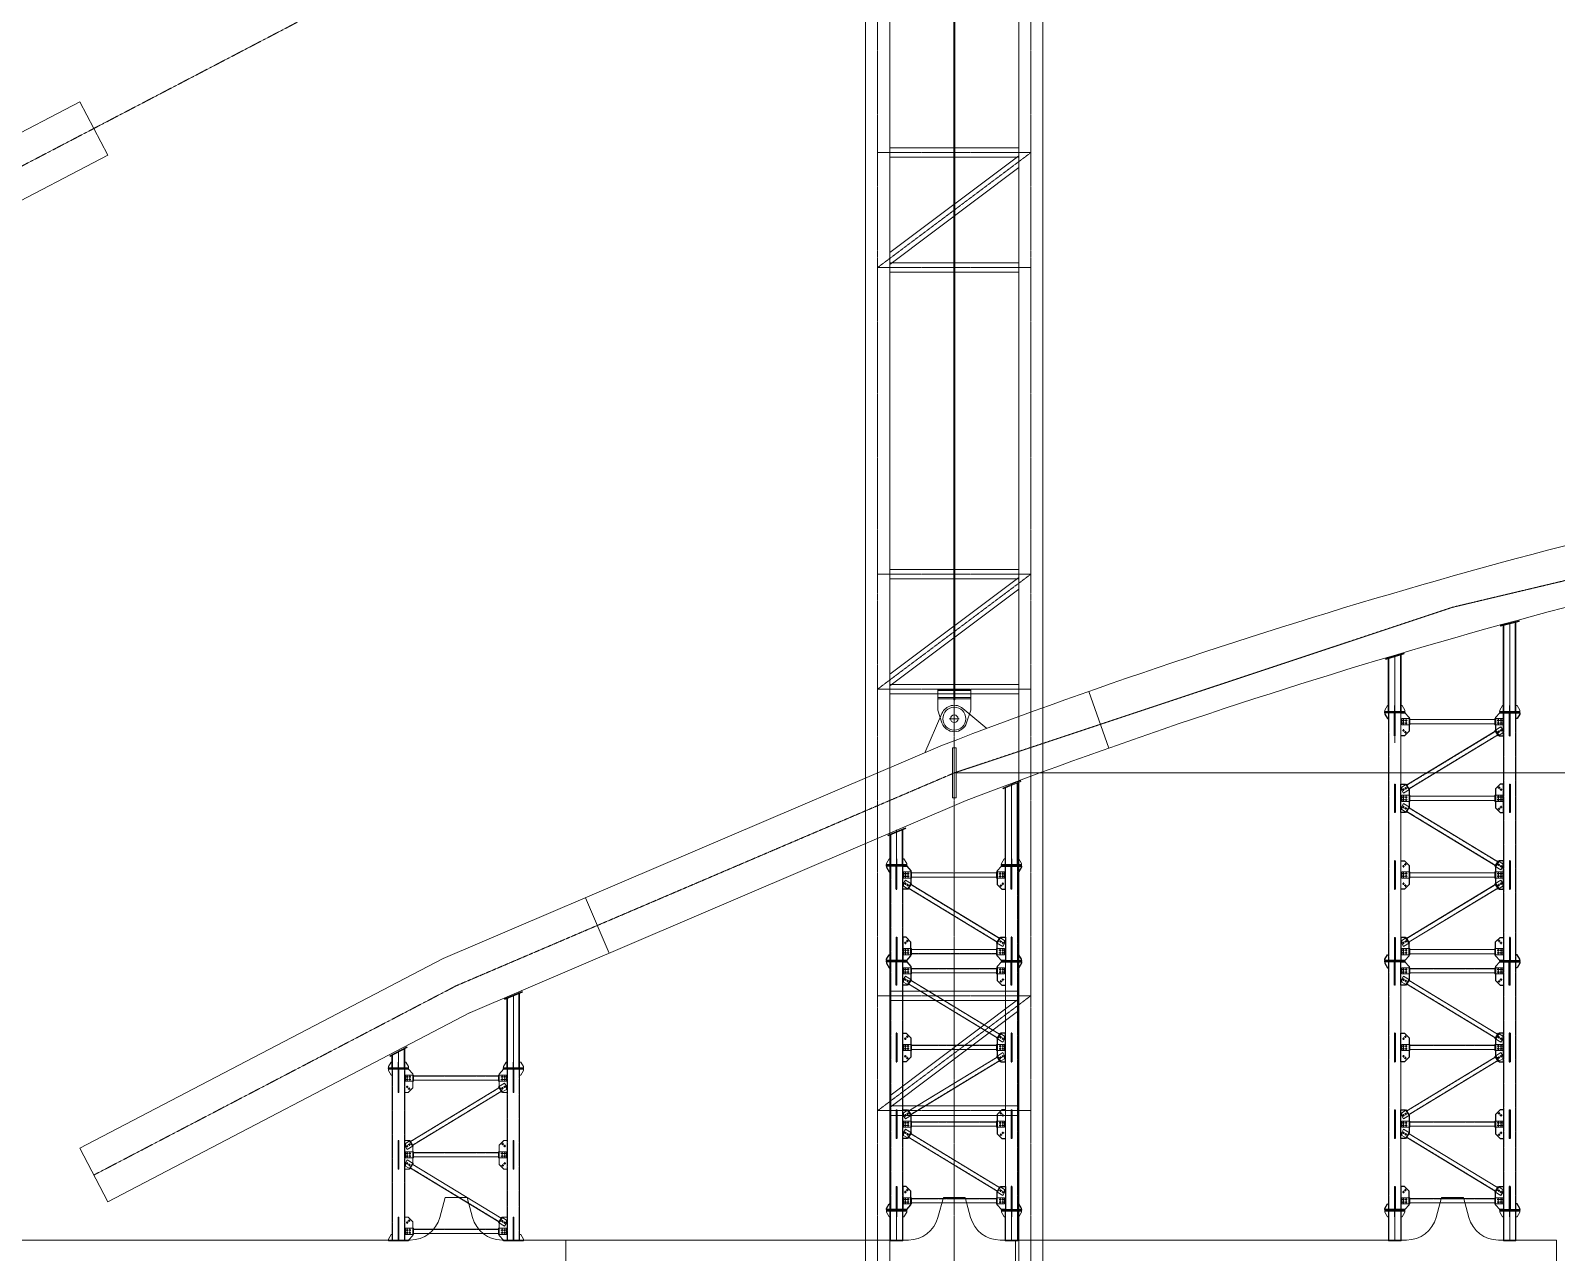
# Model space of a CAD drawing. Extents: x -2876908 to 633791, y -1383861 to 872234.
# Drawn here: x -569928 to -530106, y 765193 to 797078 of the extents above; entities that cross this region are included whole.
import ezdxf

# ---------------------------------------------------------------- set-up
doc = ezdxf.new("R2010")
doc.units = 0
doc.header["$LTSCALE"] = 5
doc.header["$MEASUREMENT"] = 0
for name, pattern in [('ACAD_ISO10W100', [18, 12, -3, 0, -3]), ('CENTER', [2, 1.25, -0.25, 0.25, -0.25]), ('DASHED', [0.75, 0.5, -0.25])]:
    doc.linetypes.add(name, pattern=pattern)
doc.layers.get('0').update_dxf_attribs({"linetype": 'CONTINUOUS', "lineweight": 25})
for name, color, linetype, lineweight in [('2细实线', 5, 'CONTINUOUS', 18), ('3中心线', 6, 'CENTER', 18), ('5标注', 3, 'CONTINUOUS', 15), ('7边界线', 8, 'CONTINUOUS', 15), ('8轮廓线', 4, 'CONTINUOUS', 15), ('DIM', 3, 'CONTINUOUS', 0), ('STGJ_BOLT_THIN', 9, 'CONTINUOUS', 0), ('STXT_XG_END_THIN', 2, 'CONTINUOUS', 0), ('STXT_XG_THIN', 2, 'CONTINUOUS', 0), ('STXT_XG_TNDSH', 6, 'DASHED', 0)]:
    doc.layers.add(name, color=color, linetype=linetype, lineweight=lineweight)
doc.layers.add('M_Prof', color=2, linetype='CONTINUOUS')
doc.layers.add('M_Profx', color=2, linetype='CONTINUOUS')

# ---------------------------------------------------------------- blocks, each defined once
blk = doc.blocks.new('f234w2')
at = {"layer": '7边界线'}
for p, q in [((115419, 3265), (115277, 2741)), ((115419, 3265), (115988, 3265)), ((115988, 3265), (116130, 2741)), ((128419, 3265), (128277, 2741)), ((128419, 3265), (128988, 3265)), ((128988, 3265), (129130, 2741)), ((141419, 3265), (141277, 2741)), ((141419, 3265), (141988, 3265)), ((141988, 3265), (142130, 2741)), ((104300, 2150), (112768, 2150)), ((114505, 2150), (112768, 2150)), ((118566, 2150), (116902, 2150)), ((127107, 2150), (118566, 2150)), ((118566, 2150), (118566, 800)), ((127505, 2150), (127107, 2150)), ((130300, 2150), (129902, 2150)), ((130300, 2150), (138841, 2150)), ((130300, 2150), (130300, 800)), ((138841, 2150), (140505, 2150)), ((142902, 2150), (144418, 2150)), ((144418, 2150), (144418, 800))]:
    blk.add_line(p, q, dxfattribs=at)
for centre, start, end in [((114505, 2950), 270, 344.8249), ((116902, 2950), 195.1751, 270), ((127505, 2950), 270, 344.8249), ((129902, 2950), 195.1751, 270), ((140505, 2950), 270, 344.8249), ((142902, 2950), 195.1751, 270)]:
    blk.add_arc(centre, 800, start, end, dxfattribs=at)
blk = doc.blocks.new('立面图')
at = {"layer": '3中心线'}
for points in [[(37875, -1387), (50875, 9107), (63875, 18366), (76875, 26391), (89875, 33181), (102875, 38737), (115875, 43058), (128875, 46144), (141875, 47996), (154875, 48613), (167875, 47996), (180875, 46144), (193875, 43058), (206875, 38737), (219875, 33181), (232875, 26391), (245875, 18366), (258875, 9107), (271875, -1387)], [(80421, 934), (89875, 5872), (102875, 11428), (115875, 15749), (128875, 18835), (141875, 20687), (154875, 21305), (167875, 20687), (180875, 18835), (193875, 15749), (206875, 11428), (219875, 5872), (229329, 934)]]:
    blk.add_lwpolyline(points, dxfattribs=at)
at = {"layer": '7边界线', "ltscale": 0.1}
for p, q in [((76511, 27088), (80057, 28940)), ((80057, 28940), (80785, 27546)), ((77239, 25694), (80785, 27546)), ((106381, 13551), (106903, 12074)), ((89537, 6583), (102565, 12150)), ((90184, 5150), (103184, 10705)), ((93865, 6722), (93247, 8168)), ((80057, 1631), (89537, 6582)), ((80785, 237), (90239, 5176)), ((80057, 1631), (80785, 237))]:
    blk.add_line(p, q, dxfattribs=at)
for centre, radius, start, end in [((158143, -133281), 155689, 100.89052, 110.91483), ((157765, -131849), 152646, 100.85404, 110.95094)]:
    blk.add_arc(centre, radius, start, end, dxfattribs=at)
at = {"layer": '5标注'}
blk.add_blockref('f234w2', (-25830, -2913), dxfattribs=at)
blk = doc.blocks.new('260m跨提升架')
at = {"layer": '3中心线'}
for p, q in [((-3685, -8072), (-3685, 52996)), ((-1685, -8042), (-1685, 52996)), ((315, -8072), (315, 52996)), ((-3685, 39958), (315, 39958)), ((-3685, 36958), (315, 39958)), ((-3685, 36958), (315, 36958)), ((-3685, 28958), (315, 28958)), ((-3685, 25958), (315, 28958)), ((-3685, 25958), (315, 25958)), ((-3685, 14958), (315, 17958)), ((-3685, 17958), (315, 17958)), ((-3685, 14958), (315, 14958))]:
    blk.add_line(p, q, dxfattribs=at)
at = {"layer": '8轮廓线'}
for p, q in [((-4000, 52916), (-4000, -8042)), ((-3370, 52916), (-3370, -8042)), ((0, 52916), (0, -8042)), ((630, 52916), (630, -8042)), ((-3370, 40080), (0, 40080)), ((-3370, 37347), (0, 39874)), ((-3370, 39835), (0, 39835)), ((-3370, 37041), (0, 39568)), ((-3370, 37080), (0, 37080)), ((-3370, 36835), (0, 36835)), ((-3370, 29080), (0, 29080)), ((-3370, 26347), (0, 28874)), ((-3370, 28835), (0, 28835)), ((-3370, 26041), (0, 28568)), ((-3370, 26080), (0, 26080)), ((-3370, 25835), (0, 25835)), ((-3370, 18080), (0, 18080)), ((-3370, 15347), (0, 17874)), ((-3370, 17835), (0, 17835)), ((-3370, 15041), (0, 17568)), ((-3370, 15080), (0, 15080)), ((-3370, 14835), (0, 14835))]:
    blk.add_line(p, q, dxfattribs=at)
blk = doc.blocks.new('孔')
blk.add_circle((22022, 20887), 13.3)
at = {"layer": 'STGJ_BOLT_THIN'}
for p, q in [((21992, 20887), (22052, 20887)), ((22022, 20917), (22022, 20857))]:
    blk.add_line(p, q, dxfattribs=at)
blk = doc.blocks.new('hsldhflksfdjl')
at = {"color": 5}
for p, q in [((11524943, 547792), (11524943, 548395)), ((11524963, 547792), (11524963, 548395)), ((11524943, 547792), (11524963, 547792)), ((11527943, 546538), (11527943, 545935)), ((11527963, 546538), (11527943, 546538)), ((11527963, 546538), (11527963, 545935))]:
    blk.add_line(p, q, dxfattribs=at)
at = {"color": 241}
for p, q in [((11527943, 547792), (11527943, 548395)), ((11527963, 547792), (11527963, 548395)), ((11527963, 547792), (11527943, 547792)), ((11524943, 546538), (11524943, 545935)), ((11524943, 546538), (11524963, 546538)), ((11524963, 546538), (11524963, 545935))]:
    blk.add_line(p, q, dxfattribs=at)
for p, q in [((11524963, 548213), (11524943, 548213)), ((11524963, 548186), (11524943, 548186)), ((11524963, 548143), (11524943, 548143)), ((11524963, 548116), (11524943, 548116)), ((11524963, 547950), (11524943, 547950)), ((11527943, 548213), (11527963, 548213)), ((11527943, 548186), (11527963, 548186)), ((11527943, 548143), (11527963, 548143)), ((11527943, 548116), (11527963, 548116)), ((11527943, 547950), (11527963, 547950)), ((11524963, 547924), (11524943, 547924)), ((11524963, 547914), (11524943, 547914)), ((11524963, 547887), (11524943, 547887)), ((11527943, 547924), (11527963, 547924)), ((11527943, 547914), (11527963, 547914)), ((11527943, 547887), (11527963, 547887)), ((11524963, 546442), (11524943, 546442)), ((11524963, 546415), (11524943, 546415)), ((11524963, 546405), (11524943, 546405)), ((11524963, 546379), (11524943, 546379)), ((11527943, 546442), (11527963, 546442)), ((11527943, 546415), (11527963, 546415)), ((11527943, 546405), (11527963, 546405)), ((11527943, 546379), (11527963, 546379)), ((11524963, 546213), (11524943, 546213)), ((11524963, 546186), (11524943, 546186)), ((11524963, 546143), (11524943, 546143)), ((11524963, 546116), (11524943, 546116)), ((11527943, 546213), (11527963, 546213)), ((11527943, 546186), (11527963, 546186)), ((11527943, 546143), (11527963, 546143)), ((11527943, 546116), (11527963, 546116))]:
    blk.add_line(p, q)
at = {"color": 6}
for points in [[(11524691, 548415), (11525216, 548415), (11525216, 548395), (11524691, 548395)], [(11528216, 548415), (11527691, 548415), (11527691, 548395), (11528216, 548395)], [(11524691, 545915), (11525216, 545915), (11525216, 545935), (11524691, 545935)], [(11528216, 545915), (11527691, 545915), (11527691, 545935), (11528216, 545935)]]:
    blk.add_lwpolyline(points, close=True, dxfattribs=at)
for points in [[(11524691, 548395), (11524691, 548365), (11524761, 548245), (11524791, 548245)], [(11524691, 548395), (11524691, 548365), (11524761, 548245), (11524791, 548245)], [(11528216, 548395), (11528216, 548365), (11528146, 548245), (11528116, 548245)], [(11528216, 548395), (11528216, 548365), (11528146, 548245), (11528116, 548245)], [(11524691, 545935), (11524691, 545965), (11524761, 546085), (11524791, 546085)], [(11524691, 545935), (11524691, 545965), (11524761, 546085), (11524791, 546085)], [(11528216, 545935), (11528216, 545965), (11528146, 546085), (11528116, 546085)], [(11528216, 545935), (11528216, 545965), (11528146, 546085), (11528116, 546085)]]:
    blk.add_lwpolyline(points, dxfattribs=at)
at = {"color": 241}
for points in [[(11525116, 547792), (11525116, 548395), (11525216, 548395), (11525326, 548275), (11525326, 547945), (11525233, 547792), (11525116, 547792)], [(11527791, 546538), (11527791, 545935), (11527691, 545935), (11527580, 546055), (11527580, 546384), (11527674, 546538), (11527791, 546538)]]:
    blk.add_lwpolyline(points, dxfattribs=at)
at = {"color": 5}
for points in [[(11527791, 547792), (11527791, 548395), (11527691, 548395), (11527580, 548275), (11527580, 547913), (11527701, 547792), (11527791, 547792)], [(11525116, 546538), (11525116, 545935), (11525216, 545935), (11525326, 546055), (11525326, 546416), (11525205, 546538), (11525116, 546538)]]:
    blk.add_lwpolyline(points, dxfattribs=at)
at = {"layer": 'STXT_XG_END_THIN'}
for p, q in [((11524791, 548395), (11525116, 548395)), ((11528116, 548395), (11527791, 548395)), ((11524791, 545935), (11525116, 545935)), ((11528116, 545935), (11527791, 545935))]:
    blk.add_line(p, q, dxfattribs=at)
at = {"layer": 'STXT_XG_END_THIN', "color": 3}
for p, q in [((11525136, 548245), (11525136, 548085)), ((11525136, 548085), (11525346, 548085)), ((11527771, 548085), (11527771, 548245)), ((11525136, 546245), (11525136, 546085)), ((11525136, 546085), (11525346, 546085)), ((11527771, 546085), (11527771, 546245))]:
    blk.add_line(p, q, dxfattribs=at)
at = {"layer": 'STXT_XG_THIN', "color": 2}
for p, q in [((11524791, 548395), (11524791, 545935)), ((11525116, 548395), (11525116, 545935)), ((11527791, 545935), (11527791, 548395)), ((11528116, 545935), (11528116, 548395))]:
    blk.add_line(p, q, dxfattribs=at)
at = {"layer": 'STXT_XG_THIN', "color": 3}
for p, q in [((11525346, 548245), (11525136, 548245)), ((11525336, 548245), (11525336, 548085)), ((11525346, 548245), (11525346, 548085)), ((11527560, 548222), (11525346, 548222)), ((11527560, 548108), (11525346, 548108)), ((11527560, 548245), (11527560, 548085)), ((11527771, 548245), (11527560, 548245)), ((11527771, 548085), (11527560, 548085)), ((11527570, 548245), (11527570, 548085)), ((11525346, 546245), (11525136, 546245)), ((11525336, 546245), (11525336, 546085)), ((11525346, 546245), (11525346, 546085)), ((11527560, 546222), (11525346, 546222)), ((11527560, 546108), (11525346, 546108)), ((11527560, 546245), (11527560, 546085)), ((11527771, 546245), (11527560, 546245)), ((11527771, 546085), (11527560, 546085)), ((11527570, 546245), (11527570, 546085))]:
    blk.add_line(p, q, dxfattribs=at)
at = {"layer": 'STXT_XG_THIN', "color": 241}
for p, q in [((11525136, 547950), (11525184, 548029)), ((11525136, 547950), (11525136, 547871)), ((11525342, 547933), (11525184, 548029)), ((11525136, 547871), (11525259, 547796)), ((11525333, 547938), (11525250, 547801)), ((11525342, 547933), (11525259, 547796)), ((11527576, 546416), (11525271, 547816)), ((11527636, 546514), (11525330, 547913)), ((11527647, 546533), (11527564, 546396)), ((11527564, 546396), (11527723, 546300)), ((11527656, 546528), (11527573, 546391)), ((11527771, 546458), (11527647, 546533)), ((11527771, 546380), (11527723, 546300)), ((11527771, 546380), (11527771, 546458))]:
    blk.add_line(p, q, dxfattribs=at)
at = {"layer": 'STXT_XG_TNDSH', "color": 2}
for p, q in [((11524799, 548395), (11524799, 545935)), ((11525108, 548395), (11525108, 545935)), ((11527799, 545935), (11527799, 548395)), ((11528108, 545935), (11528108, 548395))]:
    blk.add_line(p, q, dxfattribs=at)
at = {"layer": 'STXT_XG_TNDSH', "color": 3}
for p, q in [((11527560, 548218), (11525346, 548218)), ((11527560, 548112), (11525346, 548112)), ((11527560, 546218), (11525346, 546218)), ((11527560, 546112), (11525346, 546112))]:
    blk.add_line(p, q, dxfattribs=at)
at = {"layer": 'STXT_XG_TNDSH', "color": 241}
for p, q in [((11527578, 546419), (11525273, 547819)), ((11527633, 546510), (11525328, 547910))]:
    blk.add_line(p, q, dxfattribs=at)
for p in [(11503159, 527312), (11503159, 527242), (11503159, 527050), (11503229, 527312), (11503229, 527242), (11503219, 527013)]:
    blk.add_blockref('孔', p)
at = {"xscale": -1}
for p in [(11549677, 527312), (11549677, 527242), (11549747, 527312), (11549747, 527242), (11549747, 527050), (11549698, 527000)]:
    blk.add_blockref('孔', p, dxfattribs=at)
at = {"xscale": -1, "rotation": 180}
for p in [(11503159, 567280), (11503208, 567329), (11503159, 567087), (11503159, 567017), (11503229, 567087), (11503229, 567017)]:
    blk.add_blockref('孔', p, dxfattribs=at)
at = {"rotation": 180}
for p in [(11549688, 567316), (11549747, 567280), (11549677, 567087), (11549677, 567017), (11549747, 567087), (11549747, 567017)]:
    blk.add_blockref('孔', p, dxfattribs=at)
blk = doc.blocks.new('flhdasdhfksfdjl')
at = {"color": 241}
for p, q in [((11534671, 549419), (11534671, 550022)), ((11534691, 549419), (11534691, 550022)), ((11534671, 549419), (11534691, 549419)), ((11537671, 548165), (11537671, 547419)), ((11537671, 548165), (11537691, 548165)), ((11537691, 548165), (11537691, 547419)), ((11537691, 547419), (11537671, 547419)), ((11534671, 546165), (11534671, 545562)), ((11534671, 546165), (11534691, 546165)), ((11534691, 546165), (11534691, 545562))]:
    blk.add_line(p, q, dxfattribs=at)
at = {"color": 5}
for p, q in [((11537671, 549419), (11537671, 550022)), ((11537691, 549419), (11537691, 550022)), ((11537671, 549419), (11537691, 549419)), ((11534671, 548165), (11534671, 547419)), ((11534671, 548165), (11534691, 548165)), ((11534691, 548165), (11534691, 547419)), ((11534691, 547419), (11534671, 547419)), ((11537671, 546165), (11537671, 545562)), ((11537671, 546165), (11537691, 546165)), ((11537691, 546165), (11537691, 545562))]:
    blk.add_line(p, q, dxfattribs=at)
for p, q in [((11534691, 549840), (11534671, 549840)), ((11534691, 549813), (11534671, 549813)), ((11534691, 549770), (11534671, 549770)), ((11534691, 549743), (11534671, 549743)), ((11534691, 549578), (11534671, 549578)), ((11534691, 549551), (11534671, 549551)), ((11534691, 549541), (11534671, 549541)), ((11537691, 549840), (11537671, 549840)), ((11537691, 549813), (11537671, 549813)), ((11537691, 549770), (11537671, 549770)), ((11537691, 549743), (11537671, 549743)), ((11537691, 549578), (11537671, 549578)), ((11537691, 549551), (11537671, 549551)), ((11537691, 549541), (11537671, 549541)), ((11534691, 549515), (11534671, 549515)), ((11537691, 549515), (11537671, 549515)), ((11534691, 548069), (11534671, 548069)), ((11534691, 548042), (11534671, 548042)), ((11534691, 548033), (11534671, 548033)), ((11534691, 548006), (11534671, 548006)), ((11537691, 548069), (11537671, 548069)), ((11537691, 548042), (11537671, 548042)), ((11537691, 548033), (11537671, 548033)), ((11537691, 548006), (11537671, 548006)), ((11534691, 547840), (11534671, 547840)), ((11534691, 547813), (11534671, 547813)), ((11534691, 547770), (11534671, 547770)), ((11534691, 547743), (11534671, 547743)), ((11534691, 547564), (11534671, 547564)), ((11537691, 547840), (11537671, 547840)), ((11537691, 547813), (11537671, 547813)), ((11537691, 547770), (11537671, 547770)), ((11537691, 547743), (11537671, 547743)), ((11537691, 547564), (11537671, 547564)), ((11534691, 547528), (11534671, 547528)), ((11537691, 547528), (11537671, 547528)), ((11534691, 546069), (11534671, 546069)), ((11534691, 546042), (11534671, 546042)), ((11534691, 546033), (11534671, 546033)), ((11534691, 546006), (11534671, 546006)), ((11537691, 546069), (11537671, 546069)), ((11537691, 546042), (11537671, 546042)), ((11537691, 546033), (11537671, 546033)), ((11537691, 546006), (11537671, 546006)), ((11534691, 545840), (11534671, 545840)), ((11534691, 545813), (11534671, 545813)), ((11534691, 545770), (11534671, 545770)), ((11534691, 545743), (11534671, 545743)), ((11537691, 545840), (11537671, 545840)), ((11537691, 545813), (11537671, 545813)), ((11537691, 545770), (11537671, 545770)), ((11537691, 545743), (11537671, 545743))]:
    blk.add_line(p, q)
at = {"color": 6}
for points in [[(11534418, 550042), (11534943, 550042), (11534943, 550022), (11534418, 550022)], [(11537943, 550042), (11537418, 550042), (11537418, 550022), (11537943, 550022)], [(11534418, 545542), (11534943, 545542), (11534943, 545562), (11534418, 545562)], [(11537943, 545542), (11537418, 545542), (11537418, 545562), (11537943, 545562)]]:
    blk.add_lwpolyline(points, close=True, dxfattribs=at)
for points in [[(11534418, 550022), (11534418, 549992), (11534488, 549872), (11534518, 549872)], [(11534418, 550022), (11534418, 549992), (11534488, 549872), (11534518, 549872)], [(11537943, 550022), (11537943, 549992), (11537873, 549872), (11537843, 549872)], [(11537943, 550022), (11537943, 549992), (11537873, 549872), (11537843, 549872)], [(11534418, 545562), (11534418, 545592), (11534488, 545712), (11534518, 545712)], [(11534418, 545562), (11534418, 545592), (11534488, 545712), (11534518, 545712)], [(11537943, 545562), (11537943, 545592), (11537873, 545712), (11537843, 545712)], [(11537943, 545562), (11537943, 545592), (11537873, 545712), (11537843, 545712)]]:
    blk.add_lwpolyline(points, dxfattribs=at)
at = {"color": 5}
for points in [[(11534843, 550022), (11534943, 550022), (11535054, 549902), (11535054, 549540), (11534932, 549419), (11534843, 549419)], [(11537518, 548165), (11537429, 548165), (11537308, 548043), (11537308, 547540), (11537429, 547419), (11537518, 547419)], [(11534843, 546165), (11534843, 545562), (11534943, 545562), (11535054, 545682), (11535054, 546043), (11534932, 546165), (11534843, 546165)]]:
    blk.add_lwpolyline(points, dxfattribs=at)
at = {"color": 241}
for points in [[(11537518, 550022), (11537418, 550022), (11537308, 549897), (11537308, 549572), (11537401, 549419), (11537518, 549419), (11537518, 550022)], [(11534843, 548165), (11534960, 548165), (11535054, 548011), (11535054, 547572), (11534960, 547419), (11534843, 547419), (11534843, 548165)], [(11537518, 546165), (11537518, 545562), (11537418, 545562), (11537308, 545687), (11537308, 546011), (11537401, 546165), (11537518, 546165)]]:
    blk.add_lwpolyline(points, dxfattribs=at)
at = {"layer": 'DIM'}
for p, q in [((11534843, 545997), (11534843, 546449)), ((11537518, 546210), (11537518, 546547))]:
    blk.add_line(p, q, dxfattribs=at)
at = {"layer": 'STXT_XG_END_THIN'}
for p, q in [((11534518, 550022), (11534843, 550022)), ((11537843, 550022), (11537518, 550022)), ((11534518, 545562), (11534843, 545562)), ((11537843, 545562), (11537518, 545562))]:
    blk.add_line(p, q, dxfattribs=at)
at = {"layer": 'STXT_XG_END_THIN', "color": 3}
for p, q in [((11534863, 549872), (11534863, 549712)), ((11534863, 549712), (11535074, 549712)), ((11537498, 549712), (11537498, 549872)), ((11534863, 547872), (11534863, 547712)), ((11534863, 547712), (11535074, 547712)), ((11537498, 547712), (11537498, 547872)), ((11534863, 545872), (11534863, 545712)), ((11534863, 545712), (11535074, 545712)), ((11537498, 545712), (11537498, 545872))]:
    blk.add_line(p, q, dxfattribs=at)
at = {"layer": 'STXT_XG_THIN', "color": 2}
for p, q in [((11534518, 550022), (11534518, 545562)), ((11534843, 550022), (11534843, 545562)), ((11537518, 545562), (11537518, 550022)), ((11537843, 545562), (11537843, 550022))]:
    blk.add_line(p, q, dxfattribs=at)
at = {"layer": 'STXT_XG_THIN', "color": 3}
for p, q in [((11535074, 549872), (11534863, 549872)), ((11535064, 549872), (11535064, 549712)), ((11535074, 549872), (11535074, 549712)), ((11537288, 549849), (11535074, 549849)), ((11537288, 549735), (11535074, 549735)), ((11537288, 549872), (11537288, 549712)), ((11537498, 549872), (11537288, 549872)), ((11537498, 549712), (11537288, 549712)), ((11537298, 549872), (11537298, 549712)), ((11535074, 547872), (11534863, 547872)), ((11535064, 547872), (11535064, 547712)), ((11535074, 547872), (11535074, 547712)), ((11537288, 547849), (11535074, 547849)), ((11537288, 547735), (11535074, 547735)), ((11537288, 547872), (11537288, 547712)), ((11537498, 547872), (11537288, 547872)), ((11537498, 547712), (11537288, 547712)), ((11537298, 547872), (11537298, 547712)), ((11535074, 545872), (11534863, 545872)), ((11535064, 545872), (11535064, 545712)), ((11535074, 545872), (11535074, 545712)), ((11537288, 545849), (11535074, 545849)), ((11537288, 545735), (11535074, 545735)), ((11537288, 545872), (11537288, 545712)), ((11537498, 545872), (11537288, 545872)), ((11537498, 545712), (11537288, 545712)), ((11537298, 545872), (11537298, 545712))]:
    blk.add_line(p, q, dxfattribs=at)
at = {"layer": 'STXT_XG_THIN', "color": 241}
for p, q in [((11537304, 549540), (11534998, 548141)), ((11537292, 549560), (11537450, 549656)), ((11537375, 549423), (11537292, 549560)), ((11537383, 549428), (11537300, 549565)), ((11537498, 549577), (11537450, 549656)), ((11537498, 549577), (11537498, 549498)), ((11537363, 549443), (11535057, 548043)), ((11537498, 549498), (11537375, 549423)), ((11534863, 548085), (11534986, 548160)), ((11534863, 548007), (11534863, 548085)), ((11534863, 548007), (11534911, 547927)), ((11535069, 548023), (11534911, 547927)), ((11535061, 548018), (11534978, 548155)), ((11535069, 548023), (11534986, 548160)), ((11534863, 547577), (11534911, 547656)), ((11534863, 547577), (11534863, 547498)), ((11535069, 547560), (11534911, 547656)), ((11535061, 547565), (11534978, 547428)), ((11535069, 547560), (11534986, 547423)), ((11534863, 547498), (11534986, 547423)), ((11537304, 546043), (11534998, 547443)), ((11537363, 546141), (11535057, 547540)), ((11537375, 546160), (11537292, 546023)), ((11537292, 546023), (11537450, 545927)), ((11537383, 546155), (11537300, 546018)), ((11537498, 546085), (11537375, 546160)), ((11537498, 546007), (11537450, 545927)), ((11537498, 546007), (11537498, 546085))]:
    blk.add_line(p, q, dxfattribs=at)
at = {"layer": 'STXT_XG_TNDSH', "color": 2}
for p, q in [((11534526, 550022), (11534526, 545562)), ((11534835, 550022), (11534835, 545562)), ((11537526, 545562), (11537526, 550022)), ((11537835, 545562), (11537835, 550022))]:
    blk.add_line(p, q, dxfattribs=at)
at = {"layer": 'STXT_XG_TNDSH', "color": 241}
for p, q in [((11537306, 549537), (11535000, 548137)), ((11537361, 549446), (11535055, 548047)), ((11537306, 546047), (11535000, 547446)), ((11537361, 546137), (11535055, 547537))]:
    blk.add_line(p, q, dxfattribs=at)
at = {"layer": 'STXT_XG_TNDSH', "color": 3}
for p, q in [((11537288, 549845), (11535074, 549845)), ((11537288, 549739), (11535074, 549739)), ((11537288, 547845), (11535074, 547845)), ((11537288, 547739), (11535074, 547739)), ((11537288, 545845), (11535074, 545845)), ((11537288, 545739), (11535074, 545739))]:
    blk.add_line(p, q, dxfattribs=at)
for p in [(11512886, 528939), (11512886, 528869), (11512886, 528677), (11512936, 528627), (11512956, 528939), (11512956, 528869), (11512886, 526939), (11512886, 526869), (11512886, 526677), (11512946, 526640), (11512956, 526939), (11512956, 526869)]:
    blk.add_blockref('孔', p)
at = {"xscale": -1}
for p in [(11559405, 528939), (11559405, 528869), (11559415, 528640), (11559475, 528939), (11559475, 528869), (11559475, 528677), (11559405, 526939), (11559405, 526869), (11559425, 526627), (11559475, 526939), (11559475, 526869), (11559475, 526677)]:
    blk.add_blockref('孔', p, dxfattribs=at)
at = {"xscale": -1, "rotation": 180}
for p in [(11512886, 568907), (11512946, 568943), (11512886, 566907), (11512936, 566956), (11512886, 566714), (11512886, 566644), (11512956, 566714), (11512956, 566644)]:
    blk.add_blockref('孔', p, dxfattribs=at)
at = {"rotation": 180}
for p in [(11559425, 568956), (11559475, 568907), (11559415, 566943), (11559475, 566907), (11559405, 566714), (11559405, 566644), (11559475, 566714), (11559475, 566644)]:
    blk.add_blockref('孔', p, dxfattribs=at)
blk = doc.blocks.new('6.5M11')
at = {"color": 5}
for p, q in [((128499, 27955), (128499, 28558)), ((128519, 27955), (128519, 28558)), ((128519, 27955), (128499, 27955)), ((128499, 24701), (128499, 23955)), ((128499, 24701), (128519, 24701)), ((128519, 24701), (128519, 23955)), ((128519, 23955), (128499, 23955))]:
    blk.add_line(p, q, dxfattribs=at)
for p, q in [((128499, 28377), (128519, 28377)), ((128499, 28350), (128519, 28350)), ((128499, 28307), (128519, 28307)), ((128499, 28280), (128519, 28280)), ((128499, 28114), (128519, 28114)), ((128499, 28088), (128519, 28088)), ((128499, 28078), (128519, 28078)), ((128499, 28051), (128519, 28051)), ((128499, 26605), (128519, 26605)), ((128499, 26579), (128519, 26579)), ((128499, 26569), (128519, 26569)), ((128499, 26543), (128519, 26543)), ((128499, 26377), (128519, 26377)), ((128499, 26350), (128519, 26350)), ((128499, 26307), (128519, 26307)), ((128499, 26280), (128519, 26280)), ((128499, 26101), (128519, 26101)), ((128499, 26065), (128519, 26065)), ((128519, 24605), (128499, 24605)), ((128519, 24579), (128499, 24579)), ((128519, 24569), (128499, 24569)), ((128519, 24543), (128499, 24543)), ((128519, 24377), (128499, 24377)), ((128519, 24350), (128499, 24350)), ((128519, 24307), (128499, 24307)), ((128519, 24280), (128499, 24280)), ((128519, 24101), (128499, 24101)), ((128519, 24065), (128499, 24065)), ((128519, 22605), (128499, 22605)), ((128519, 22579), (128499, 22579)), ((128519, 22569), (128499, 22569)), ((128519, 22543), (128499, 22543)), ((128519, 22377), (128499, 22377)), ((128519, 22350), (128499, 22350)), ((128519, 22307), (128499, 22307)), ((128519, 22280), (128499, 22280))]:
    blk.add_line(p, q)
at = {"color": 241}
for p, q in [((128499, 26701), (128499, 25955)), ((128519, 26701), (128499, 26701)), ((128519, 26701), (128519, 25955)), ((128499, 25955), (128519, 25955)), ((128499, 22701), (128499, 22093)), ((128499, 22701), (128519, 22701)), ((128519, 22701), (128519, 22093))]:
    blk.add_line(p, q, dxfattribs=at)
at = {"color": 6}
for points in [[(128247, 28578), (128772, 28578), (128772, 28558), (128247, 28558)], [(128247, 22078), (128772, 22078), (128772, 22098), (128247, 22098)]]:
    blk.add_lwpolyline(points, close=True, dxfattribs=at)
for points in [[(128247, 28558), (128247, 28528), (128317, 28408), (128347, 28408)], [(128247, 28558), (128247, 28528), (128317, 28408), (128347, 28408)], [(128247, 22098), (128247, 22128), (128317, 22248), (128347, 22248)], [(128247, 22098), (128247, 22128), (128317, 22248), (128347, 22248)]]:
    blk.add_lwpolyline(points, dxfattribs=at)
at = {"color": 241}
for points in [[(128672, 28558), (128772, 28558), (128882, 28438), (128882, 28109), (128789, 27955), (128672, 27955), (128672, 28558)], [(128672, 24701), (128789, 24701), (128882, 24548), (128882, 24109), (128789, 23955), (128672, 23955), (128672, 24701)]]:
    blk.add_lwpolyline(points, dxfattribs=at)
at = {"color": 5}
for points in [[(128672, 26701), (128761, 26701), (128882, 26580), (128882, 26077), (128761, 25955), (128672, 25955), (128672, 26701)], [(128672, 22701), (128672, 22098), (128772, 22098), (128882, 22218), (128882, 22580), (128761, 22701), (128672, 22701)]]:
    blk.add_lwpolyline(points, dxfattribs=at)
at = {"layer": 'STXT_XG_END_THIN'}
for p, q in [((128347, 28558), (128672, 28558)), ((128347, 22098), (128672, 22098))]:
    blk.add_line(p, q, dxfattribs=at)
at = {"layer": 'STXT_XG_THIN', "color": 2}
for p, q in [((128347, 28558), (128347, 22098)), ((128672, 28558), (128672, 22098))]:
    blk.add_line(p, q, dxfattribs=at)
at = {"layer": 'STXT_XG_TNDSH', "color": 2}
for p, q in [((128355, 28558), (128355, 22098)), ((128664, 28558), (128664, 22098))]:
    blk.add_line(p, q, dxfattribs=at)
for p in [(106715, 7476), (106715, 7406), (106785, 7476), (106785, 7406), (106715, 7213), (106775, 7177), (106715, 5476), (106715, 5406), (106785, 5476), (106785, 5406), (106715, 5213), (106765, 5164), (106715, 3476), (106715, 3406), (106785, 3476), (106785, 3406), (106715, 3213), (106775, 3177)]:
    blk.add_blockref('孔', p)
at = {"xscale": -1, "rotation": 180}
for p in [(106715, 47443), (106715, 47251), (106715, 47181), (106765, 47493), (106785, 47251), (106785, 47181), (106715, 45443), (106775, 45480), (106715, 43443), (106715, 43251), (106715, 43181), (106765, 43493), (106785, 43251), (106785, 43181)]:
    blk.add_blockref('孔', p, dxfattribs=at)
blk = doc.blocks.new('6.5M222')
at = {"color": 241}
for p, q in [((130499, 27955), (130499, 28558)), ((130519, 27955), (130519, 28558)), ((130519, 27955), (130499, 27955)), ((130499, 24701), (130499, 23955)), ((130499, 24701), (130519, 24701)), ((130519, 24701), (130519, 23955)), ((130519, 23955), (130499, 23955))]:
    blk.add_line(p, q, dxfattribs=at)
for p, q in [((130499, 28377), (130519, 28377)), ((130499, 28350), (130519, 28350)), ((130499, 28307), (130519, 28307)), ((130499, 28280), (130519, 28280)), ((130499, 28114), (130519, 28114)), ((130499, 28088), (130519, 28088)), ((130499, 28078), (130519, 28078)), ((130499, 28051), (130519, 28051)), ((130499, 26605), (130519, 26605)), ((130499, 26579), (130519, 26579)), ((130499, 26569), (130519, 26569)), ((130499, 26543), (130519, 26543)), ((130499, 26377), (130519, 26377)), ((130499, 26350), (130519, 26350)), ((130499, 26307), (130519, 26307)), ((130499, 26280), (130519, 26280)), ((130499, 26101), (130519, 26101)), ((130499, 26065), (130519, 26065)), ((130519, 24605), (130499, 24605)), ((130519, 24579), (130499, 24579)), ((130519, 24569), (130499, 24569)), ((130519, 24543), (130499, 24543)), ((130519, 24377), (130499, 24377)), ((130519, 24350), (130499, 24350)), ((130519, 24307), (130499, 24307)), ((130519, 24280), (130499, 24280)), ((130519, 24101), (130499, 24101)), ((130519, 24065), (130499, 24065)), ((130499, 22605), (130519, 22605)), ((130499, 22579), (130519, 22579)), ((130499, 22569), (130519, 22569)), ((130499, 22543), (130519, 22543)), ((130499, 22377), (130519, 22377)), ((130499, 22350), (130519, 22350)), ((130499, 22307), (130519, 22307)), ((130499, 22280), (130519, 22280))]:
    blk.add_line(p, q)
at = {"color": 5}
for p, q in [((130499, 26701), (130499, 25955)), ((130519, 26701), (130499, 26701)), ((130519, 26701), (130519, 25955)), ((130499, 25955), (130519, 25955)), ((130499, 22701), (130499, 22098)), ((130519, 22701), (130499, 22701)), ((130519, 22701), (130519, 22098))]:
    blk.add_line(p, q, dxfattribs=at)
for points in [[(130347, 28558), (130247, 28558), (130137, 28438), (130137, 28077), (130258, 27955), (130347, 27955)], [(130347, 24701), (130258, 24701), (130137, 24580), (130137, 24077), (130258, 23955), (130347, 23955)]]:
    blk.add_lwpolyline(points, dxfattribs=at)
at = {"color": 6}
for points in [[(130772, 28578), (130247, 28578), (130247, 28558), (130772, 28558)], [(130772, 22078), (130247, 22078), (130247, 22098), (130772, 22098)]]:
    blk.add_lwpolyline(points, close=True, dxfattribs=at)
for points in [[(130772, 28558), (130772, 28528), (130702, 28408), (130672, 28408)], [(130772, 28558), (130772, 28528), (130702, 28408), (130672, 28408)], [(130772, 22098), (130772, 22128), (130702, 22248), (130672, 22248)], [(130772, 22098), (130772, 22128), (130702, 22248), (130672, 22248)]]:
    blk.add_lwpolyline(points, dxfattribs=at)
at = {"color": 241}
for points in [[(130347, 26701), (130230, 26701), (130137, 26548), (130137, 26109), (130230, 25955), (130347, 25955), (130347, 26701)], [(130347, 22701), (130347, 22098), (130247, 22098), (130137, 22218), (130137, 22548), (130230, 22701), (130347, 22701)]]:
    blk.add_lwpolyline(points, dxfattribs=at)
at = {"layer": 'STXT_XG_END_THIN'}
for p, q in [((130672, 28558), (130347, 28558)), ((130672, 22098), (130347, 22098))]:
    blk.add_line(p, q, dxfattribs=at)
at = {"layer": 'STXT_XG_THIN', "color": 2}
for p, q in [((130347, 22098), (130347, 28558)), ((130672, 22098), (130672, 28558))]:
    blk.add_line(p, q, dxfattribs=at)
at = {"layer": 'STXT_XG_TNDSH', "color": 2}
for p, q in [((130355, 22098), (130355, 28558)), ((130664, 22098), (130664, 28558))]:
    blk.add_line(p, q, dxfattribs=at)
at = {"xscale": -1}
for p in [(152234, 7476), (152234, 7406), (152304, 7476), (152304, 7406), (152254, 7164), (152304, 7213), (152234, 5476), (152234, 5406), (152304, 5476), (152304, 5406), (152244, 5177), (152304, 5213), (152234, 3476), (152234, 3406), (152304, 3476), (152304, 3406), (152254, 3164), (152304, 3213)]:
    blk.add_blockref('孔', p, dxfattribs=at)
at = {"rotation": 180}
for p in [(152244, 47480), (152304, 47443), (152254, 45493), (152304, 45443), (152234, 43251), (152234, 43181), (152244, 43480), (152304, 43443), (152304, 43251), (152304, 43181)]:
    blk.add_blockref('孔', p, dxfattribs=at)
blk = doc.blocks.new('sahdlfhaskfhkjs')
at = {"layer": 'STXT_XG_END_THIN', "color": 3}
for p, q in [((11556664, 547825), (11556664, 547665)), ((11556664, 547665), (11556874, 547665)), ((11559299, 547665), (11559299, 547825)), ((11556664, 545825), (11556664, 545665)), ((11556664, 545665), (11556874, 545665)), ((11559299, 545665), (11559299, 545825)), ((11556664, 543825), (11556664, 543665)), ((11556664, 543665), (11556874, 543665)), ((11559299, 543665), (11559299, 543825)), ((11556664, 541825), (11556664, 541665)), ((11556664, 541665), (11556874, 541665)), ((11559299, 541665), (11559299, 541825))]:
    blk.add_line(p, q, dxfattribs=at)
at = {"layer": 'STXT_XG_THIN', "color": 3}
for p, q in [((11556874, 547825), (11556664, 547825)), ((11556864, 547825), (11556864, 547665)), ((11556874, 547825), (11556874, 547665)), ((11559089, 547802), (11556874, 547802)), ((11559089, 547688), (11556874, 547688)), ((11559089, 547825), (11559089, 547665)), ((11559299, 547825), (11559089, 547825)), ((11559299, 547665), (11559089, 547665)), ((11559099, 547825), (11559099, 547665)), ((11556874, 545825), (11556664, 545825)), ((11556864, 545825), (11556864, 545665)), ((11556874, 545825), (11556874, 545665)), ((11559089, 545802), (11556874, 545802)), ((11559089, 545688), (11556874, 545688)), ((11559089, 545825), (11559089, 545665)), ((11559299, 545825), (11559089, 545825)), ((11559299, 545665), (11559089, 545665)), ((11559099, 545825), (11559099, 545665)), ((11556874, 543825), (11556664, 543825)), ((11556864, 543825), (11556864, 543665)), ((11556874, 543825), (11556874, 543665)), ((11559089, 543802), (11556874, 543802)), ((11559089, 543688), (11556874, 543688)), ((11559089, 543825), (11559089, 543665)), ((11559299, 543825), (11559089, 543825)), ((11559299, 543665), (11559089, 543665)), ((11559099, 543825), (11559099, 543665)), ((11556874, 541825), (11556664, 541825)), ((11556864, 541825), (11556864, 541665)), ((11556874, 541825), (11556874, 541665)), ((11559089, 541802), (11556874, 541802)), ((11559089, 541688), (11556874, 541688)), ((11559089, 541825), (11559089, 541665)), ((11559299, 541825), (11559089, 541825)), ((11559299, 541665), (11559089, 541665)), ((11559099, 541825), (11559099, 541665))]:
    blk.add_line(p, q, dxfattribs=at)
at = {"layer": 'STXT_XG_THIN', "color": 241}
for p, q in [((11556664, 547530), (11556712, 547609)), ((11556870, 547513), (11556712, 547609)), ((11556664, 547530), (11556664, 547451)), ((11556664, 547451), (11556787, 547377)), ((11556862, 547519), (11556779, 547382)), ((11556870, 547513), (11556787, 547377)), ((11559105, 545997), (11556799, 547396)), ((11559164, 546094), (11556858, 547494)), ((11559176, 546114), (11559093, 545977)), ((11559093, 545977), (11559251, 545881)), ((11559184, 546108), (11559101, 545972)), ((11559299, 546039), (11559176, 546114)), ((11559299, 545960), (11559251, 545881)), ((11559299, 545960), (11559299, 546039)), ((11559093, 545513), (11559251, 545609)), ((11559299, 545530), (11559251, 545609)), ((11559105, 545494), (11556799, 544094)), ((11559164, 545396), (11556858, 543997)), ((11559176, 545377), (11559093, 545513)), ((11559184, 545382), (11559101, 545519)), ((11559299, 545451), (11559176, 545377)), ((11559299, 545530), (11559299, 545451)), ((11556664, 544039), (11556787, 544114)), ((11556664, 543960), (11556664, 544039)), ((11556664, 543960), (11556712, 543881)), ((11556870, 543977), (11556712, 543881)), ((11556862, 543972), (11556779, 544108)), ((11556870, 543977), (11556787, 544114)), ((11556664, 543530), (11556712, 543609)), ((11556870, 543513), (11556712, 543609)), ((11556664, 543530), (11556664, 543451)), ((11556664, 543451), (11556787, 543377)), ((11556862, 543519), (11556779, 543382)), ((11556870, 543513), (11556787, 543377)), ((11559105, 541997), (11556799, 543396)), ((11559164, 542094), (11556858, 543494)), ((11559176, 542114), (11559093, 541977)), ((11559093, 541977), (11559251, 541881)), ((11559184, 542108), (11559101, 541972)), ((11559299, 542039), (11559176, 542114)), ((11559299, 541960), (11559299, 542039)), ((11559299, 541960), (11559251, 541881))]:
    blk.add_line(p, q, dxfattribs=at)
at = {"layer": 'STXT_XG_TNDSH', "color": 3}
for p, q in [((11559089, 547798), (11556874, 547798)), ((11559089, 547692), (11556874, 547692)), ((11559089, 545798), (11556874, 545798)), ((11559089, 545692), (11556874, 545692)), ((11559089, 543798), (11556874, 543798)), ((11559089, 543692), (11556874, 543692)), ((11559089, 541798), (11556874, 541798)), ((11559089, 541692), (11556874, 541692))]:
    blk.add_line(p, q, dxfattribs=at)
at = {"layer": 'STXT_XG_TNDSH', "color": 241}
for p, q in [((11559107, 546000), (11556801, 547400)), ((11559162, 546091), (11556856, 547490)), ((11559107, 545490), (11556801, 544091)), ((11559162, 545400), (11556856, 544000)), ((11559107, 542000), (11556801, 543400)), ((11559162, 542091), (11556856, 543490))]:
    blk.add_line(p, q, dxfattribs=at)
for name, p in [('6.5M11', (11427972, 519417)), ('6.5M222', (11428972, 519417))]:
    blk.add_blockref(name, p)
blk = doc.blocks.new('hslhfkdjsdkjf')
at = {"color": 6}
for p, q in [((10440927, 1364081), (10440927, 1364061)), ((10441452, 1364081), (10441452, 1364061))]:
    blk.add_line(p, q, dxfattribs=at)
blk.add_line((10441026, 1363281), (10441352, 1363281))
at = {"layer": 'DIM', "color": 6}
for p, q in [((10440927, 1364081), (10441452, 1364081)), ((10440927, 1364061), (10441452, 1364061)), ((10440927, 1364061), (10440927, 1364030)), ((10440997, 1363910), (10440927, 1364030)), ((10440997, 1363910), (10441026, 1363910)), ((10441184, 1363910), (10441184, 1364061)), ((10441184, 1363910), (10441194, 1363910)), ((10441194, 1363910), (10441194, 1364061)), ((10441382, 1363910), (10441352, 1363910)), ((10441382, 1363910), (10441452, 1364030)), ((10441452, 1364061), (10441452, 1364030))]:
    blk.add_line(p, q, dxfattribs=at)
at = {"layer": 'DIM', "color": 2}
for p, q in [((10441026, 1363281), (10441026, 1364061)), ((10441034, 1363281), (10441034, 1364061)), ((10441344, 1363281), (10441344, 1364061)), ((10441352, 1363281), (10441352, 1364061))]:
    blk.add_line(p, q, dxfattribs=at)
at = {"layer": 'DIM', "color": 1, "linetype": 'ACAD_ISO10W100', "ltscale": 0.02}
blk.add_line((10441189, 1363281), (10441189, 1364081), dxfattribs=at)
blk = doc.blocks.new('tisheng')
at = {"layer": '2细实线'}
for p, q in [((-104446, -22100), (-104446, -22430)), ((-104032, -22156), (-104000, -22156)), ((-103586, -22100), (-103586, -22430)), ((-104446, -22430), (-104339, -22756)), ((-103586, -22430), (-103693, -22756)), ((-104016, -24063), (-16, -24063))]:
    blk.add_line(p, q, dxfattribs=at)
at = {"layer": '2细实线', "ltscale": 60}
for p, q in [((-104785, -23540), (-104337, -22511)), ((-104016, -22781), (-104016, -22520)), ((-103165, -22905), (-103792, -22382))]:
    blk.add_line(p, q, dxfattribs=at)
at = {"layer": '2细实线'}
blk.add_lwpolyline([(-104000, -22156), (-104000, 13061), (-104032, 13061), (-104032, -22156)], dxfattribs=at)
for points in [[(-104446, -21916), (-103586, -21916), (-103586, -21886), (-104446, -21886)], [(-104446, -21886), (-103586, -21886), (-103586, -22130), (-104446, -22130)], [(-104446, -22130), (-103586, -22130), (-103586, -22100), (-104446, -22100)], [(-103966, -23413), (-104066, -23413), (-104066, -24713), (-103966, -24713)]]:
    blk.add_lwpolyline(points, close=True, dxfattribs=at)
at = {"layer": '2细实线', "ltscale": 60}
for radius in [300, 100]:
    blk.add_circle((-104016, -22650), radius, dxfattribs=at)
at = {"layer": '2细实线'}
for radius in [300, 100]:
    blk.add_circle((-104016, -22650), radius, dxfattribs=at)
at = {"layer": '2细实线', "ltscale": 60}
blk.add_arc((-104016, -22650), 350, 50.1455, 156.4654, dxfattribs=at)
at = {"layer": '2细实线'}
blk.add_arc((-104016, -22650), 340, 198.1623, 341.8376, dxfattribs=at)
at = {"layer": '3中心线', "ltscale": 60}
blk.add_line((-104147, -22650), (-103885, -22650), dxfattribs=at)

msp = doc.modelspace()

# ---------------------------------------------------------------- linework, layer by layer
for p, q in [((-534588.667, 779293.227), (-534588.667, 779313.227)), ((-534063.667, 779293.227), (-534063.667, 779313.227)), ((-531588.667, 779293.227), (-531588.667, 779313.227)), ((-531063.667, 779293.227), (-531063.667, 779313.227)), ((-547588.667, 775293.227), (-547588.667, 775313.227)), ((-547063.667, 775293.227), (-547063.667, 775313.227)), ((-544588.667, 775293.227), (-544588.667, 775313.227)), ((-544063.667, 775293.227), (-544063.667, 775313.227)), ((-560588.667, 769993.227), (-560588.667, 770013.227)), ((-560063.667, 769993.227), (-560063.667, 770013.227)), ((-557588.667, 769993.227), (-557588.667, 770013.227)), ((-557063.667, 769993.227), (-557063.667, 770013.227))]:
    msp.add_line(p, q)
at = {"layer": '7边界线'}
for points in [[(-531564.07, 781536.357), (-531078.591, 781657.261), (-531083.427, 781676.68), (-531568.906, 781555.776)], [(-534560.06, 780667.471), (-534080.789, 780811.023), (-534086.531, 780830.194), (-534565.802, 780686.642)], [(-544549.35, 777293.358), (-544087.58, 777485.91), (-544095.282, 777504.38), (-544557.052, 777311.828)], [(-547549.35, 776066.048), (-547087.58, 776258.6), (-547095.282, 776277.071), (-547557.052, 776084.519)], [(-557548.332, 771790.585), (-557088.274, 771987.192), (-557096.138, 772005.594), (-557556.196, 771808.988)], [(-560538.269, 770308.817), (-560095.439, 770541.648), (-560104.753, 770559.361), (-560547.582, 770326.53)]]:
    msp.add_lwpolyline(points, close=True, dxfattribs=at)
at = {"layer": 'DIM'}
for p, q in [((-531326.167, 781616.228), (-531326.167, 779313.227)), ((-534326.167, 780758.418), (-534326.167, 778493.227)), ((-534518.167, 779463.227), (-534588.667, 779343.227)), ((-534588.667, 779313.227), (-534588.667, 779343.227)), ((-534588.667, 779313.227), (-534063.667, 779313.227)), ((-534518.167, 779463.227), (-534488.667, 779463.227)), ((-534331.167, 779463.227), (-534321.167, 779463.227)), ((-534331.167, 779463.227), (-534331.167, 779313.227)), ((-534321.167, 779463.227), (-534321.167, 779313.227)), ((-534134.167, 779463.227), (-534163.667, 779463.227)), ((-534134.167, 779463.227), (-534063.667, 779343.227)), ((-534063.667, 779313.227), (-534063.667, 779343.227)), ((-531518.167, 779463.227), (-531588.667, 779343.227)), ((-531588.667, 779313.227), (-531588.667, 779343.227)), ((-531588.667, 779313.227), (-531063.667, 779313.227)), ((-531518.167, 779463.227), (-531488.667, 779463.227)), ((-531331.167, 779463.227), (-531321.167, 779463.227)), ((-531331.167, 779463.227), (-531331.167, 779313.227)), ((-531321.167, 779463.227), (-531321.167, 779313.227)), ((-531134.167, 779463.227), (-531163.667, 779463.227)), ((-531134.167, 779463.227), (-531063.667, 779343.227)), ((-531063.667, 779313.227), (-531063.667, 779343.227)), ((-534588.667, 779293.227), (-534063.667, 779293.227)), ((-531588.667, 779293.227), (-531063.667, 779293.227)), ((-544326.167, 777408.104), (-544326.167, 775093.227)), ((-547326.167, 776225.165), (-547326.167, 775093.227)), ((-547518.167, 775463.227), (-547588.667, 775343.227)), ((-547588.667, 775313.227), (-547588.667, 775343.227)), ((-547518.167, 775463.227), (-547488.667, 775463.227)), ((-547331.167, 775463.227), (-547321.167, 775463.227)), ((-547331.167, 775463.227), (-547331.167, 775313.227)), ((-547321.167, 775463.227), (-547321.167, 775313.227)), ((-547134.167, 775463.227), (-547163.667, 775463.227)), ((-547134.167, 775463.227), (-547063.667, 775343.227)), ((-547063.667, 775313.227), (-547063.667, 775343.227)), ((-544518.167, 775463.227), (-544588.667, 775343.227)), ((-544588.667, 775313.227), (-544588.667, 775343.227)), ((-544518.167, 775463.227), (-544488.667, 775463.227)), ((-544331.167, 775463.227), (-544321.167, 775463.227)), ((-544331.167, 775463.227), (-544331.167, 775313.227)), ((-544321.167, 775463.227), (-544321.167, 775313.227)), ((-544134.167, 775463.227), (-544163.667, 775463.227)), ((-544134.167, 775463.227), (-544063.667, 775343.227)), ((-544063.667, 775313.227), (-544063.667, 775343.227)), ((-547588.667, 775313.227), (-547063.667, 775313.227)), ((-547588.667, 775293.227), (-547063.667, 775293.227)), ((-544588.667, 775313.227), (-544063.667, 775313.227)), ((-544588.667, 775293.227), (-544063.667, 775293.227)), ((-557326.167, 771907.291), (-557326.167, 769993.227)), ((-560518.167, 770163.227), (-560588.667, 770043.227)), ((-560518.167, 770163.227), (-560488.667, 770163.227)), ((-560331.167, 770163.227), (-560321.167, 770163.227)), ((-560331.167, 770163.227), (-560331.167, 770013.227)), ((-560326.167, 770442.946), (-560326.167, 769993.227)), ((-560321.167, 770163.227), (-560321.167, 770013.227)), ((-560134.167, 770163.227), (-560163.667, 770163.227)), ((-560134.167, 770163.227), (-560063.667, 770043.227)), ((-557518.167, 770163.227), (-557588.667, 770043.227)), ((-557518.167, 770163.227), (-557488.667, 770163.227)), ((-557331.167, 770163.227), (-557321.167, 770163.227)), ((-557331.167, 770163.227), (-557331.167, 770013.227)), ((-557321.167, 770163.227), (-557321.167, 770013.227)), ((-557134.167, 770163.227), (-557163.667, 770163.227)), ((-557134.167, 770163.227), (-557063.667, 770043.227)), ((-560588.667, 770013.227), (-560588.667, 770043.227)), ((-560588.667, 770013.227), (-560063.667, 770013.227)), ((-560588.667, 769993.227), (-560063.667, 769993.227)), ((-560063.667, 770013.227), (-560063.667, 770043.227)), ((-557588.667, 770013.227), (-557588.667, 770043.227)), ((-557588.667, 770013.227), (-557063.667, 770013.227)), ((-557588.667, 769993.227), (-557063.667, 769993.227)), ((-557063.667, 770013.227), (-557063.667, 770043.227))]:
    msp.add_line(p, q, dxfattribs=at)
at = {"layer": 'M_Prof'}
for p, q in [((-531488.767, 779313.227), (-531488.767, 781555.111)), ((-531163.567, 779313.227), (-531163.567, 781636.099)), ((-534488.767, 779313.227), (-534488.767, 780688.825)), ((-534163.567, 779313.227), (-534163.567, 780786.229)), ((-544488.767, 775313.227), (-544488.767, 777318.62)), ((-544163.567, 775313.227), (-544163.567, 777454.224)), ((-547163.567, 775313.227), (-547163.567, 776226.915)), ((-547488.767, 775313.227), (-547488.767, 776091.31)), ((-557488.767, 770013.227), (-557488.767, 771816.04)), ((-557163.567, 770013.227), (-557163.567, 771955.015)), ((-560488.767, 770013.227), (-560488.767, 770334.844)), ((-560163.567, 770013.227), (-560163.567, 770505.828))]:
    msp.add_line(p, q, dxfattribs=at)
at = {"layer": 'M_Profx'}
for p, q in [((-531480.762, 779313.227), (-531480.762, 781557.104)), ((-531171.572, 779313.227), (-531171.572, 781634.105)), ((-534480.762, 779313.227), (-534480.762, 780691.223)), ((-534171.572, 779313.227), (-534171.572, 780783.832)), ((-544480.762, 775313.227), (-544480.762, 777321.958)), ((-544171.572, 775313.227), (-544171.572, 777450.886)), ((-547171.572, 775313.227), (-547171.572, 776223.577)), ((-547480.762, 775313.227), (-547480.762, 776094.648)), ((-557480.762, 770013.227), (-557480.762, 771819.461)), ((-557171.572, 770013.227), (-557171.572, 771951.594)), ((-560480.762, 770013.227), (-560480.762, 770339.053)), ((-560171.572, 770013.227), (-560171.572, 770501.619))]:
    msp.add_line(p, q, dxfattribs=at)

# ---------------------------------------------------------------- block references
at = {"xscale": -1}
msp.add_blockref('sahdlfhaskfhkjs', (11025155.329, 231298.09), dxfattribs=at)
for name, p in [('hsldhflksfdjl', (-12072279.304, 226878.584)), ('sahdlfhaskfhkjs', (-12103807.663, 224798.09)), ('sahdlfhaskfhkjs', (-12090807.663, 224798.09))]:
    msp.add_blockref(name, p)
at = {"layer": '2细实线'}
msp.add_blockref('tisheng', (-441805.052, 801770.728), dxfattribs=at)
at = {"layer": '5标注'}
for name, p in [('立面图', (-648694.383, 766279.851)), ('260m跨提升架', (-544136.088, 753935.679))]:
    msp.add_blockref(name, p, dxfattribs=at)
at = {"layer": 'DIM'}
for name, p in [('flhdasdhfksfdjl', (-12095006.765, 219951.533)), ('hslhfkdjsdkjf', (-10988515.487, -597787.395)), ('hslhfkdjsdkjf', (-10985515.487, -597787.395)), ('hslhfkdjsdkjf', (-10975515.487, -597787.395)), ('hslhfkdjsdkjf', (-10972515.487, -597787.395))]:
    msp.add_blockref(name, p, dxfattribs=at)

doc.saveas('drawing.dxf')
